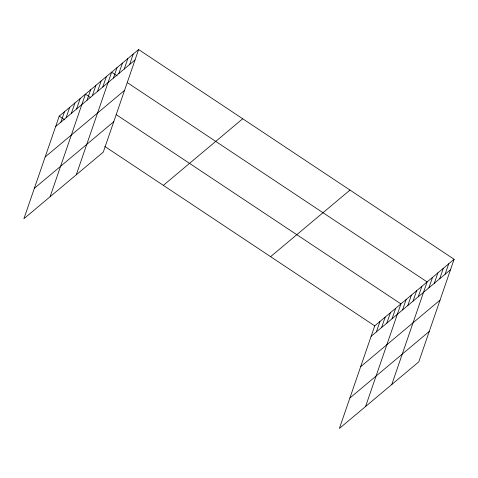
<?xml version="1.0" encoding="UTF-8"?>
<svg xmlns="http://www.w3.org/2000/svg" width="478" height="478" viewBox="0 0 478 478"><rect width="100%" height="100%" fill="white"/><g stroke="black" fill="none" stroke-linecap="round" stroke-linejoin="round"><path stroke-width="0.72" d="M138.608 49.545L59.218 116.136L23.9 218.715L103.29 152.118L138.608 49.545L454.1 259.285L418.782 361.864L339.392 428.455L374.71 325.882L454.1 259.285M60.873 122.165L64.458 111.744M66.113 117.767L69.698 107.347M71.347 113.376L74.938 102.949M76.588 108.978L80.179 98.558M50.1 196.739L85.419 94.16L90.348 97.434M87.068 100.189L90.659 89.768M92.308 95.791L95.899 85.371M97.548 91.4L101.139 80.973M102.788 87.002L106.379 76.582M76.295 174.763L111.619 72.184L117.164 75.871M113.429 78.081L117.014 67.655M118.825 73.552L122.416 63.126M124.226 69.023L127.811 58.597M129.622 64.494L133.213 54.074M376.359 331.911L379.95 321.485M381.599 327.514L385.19 317.093M386.839 323.116L390.43 312.696M392.08 318.724L395.67 308.298M365.586 406.479L400.911 303.906L116.22 114.636M402.56 309.935L406.151 299.509M407.8 305.538L411.391 295.117M413.04 301.14L416.625 290.72M418.28 296.748L421.865 286.322M391.787 384.503L427.105 281.93L127.632 82.831M428.915 287.822L432.506 277.401M434.317 283.293L437.902 272.872M439.712 278.764L443.303 268.343M445.114 274.241L448.699 263.814M55.633 126.556L135.023 59.965M45.159 156.969L124.549 90.378M34.374 188.302L113.764 121.711M163.333 185.35L242.722 118.759M270.596 256.668L349.986 190.071M371.119 336.303L450.509 269.712M360.651 366.716L440.041 300.118M349.86 398.049L429.25 331.451M59.218 116.136L64.763 119.823M104.807 146.441L374.71 325.882"/></g></svg>
